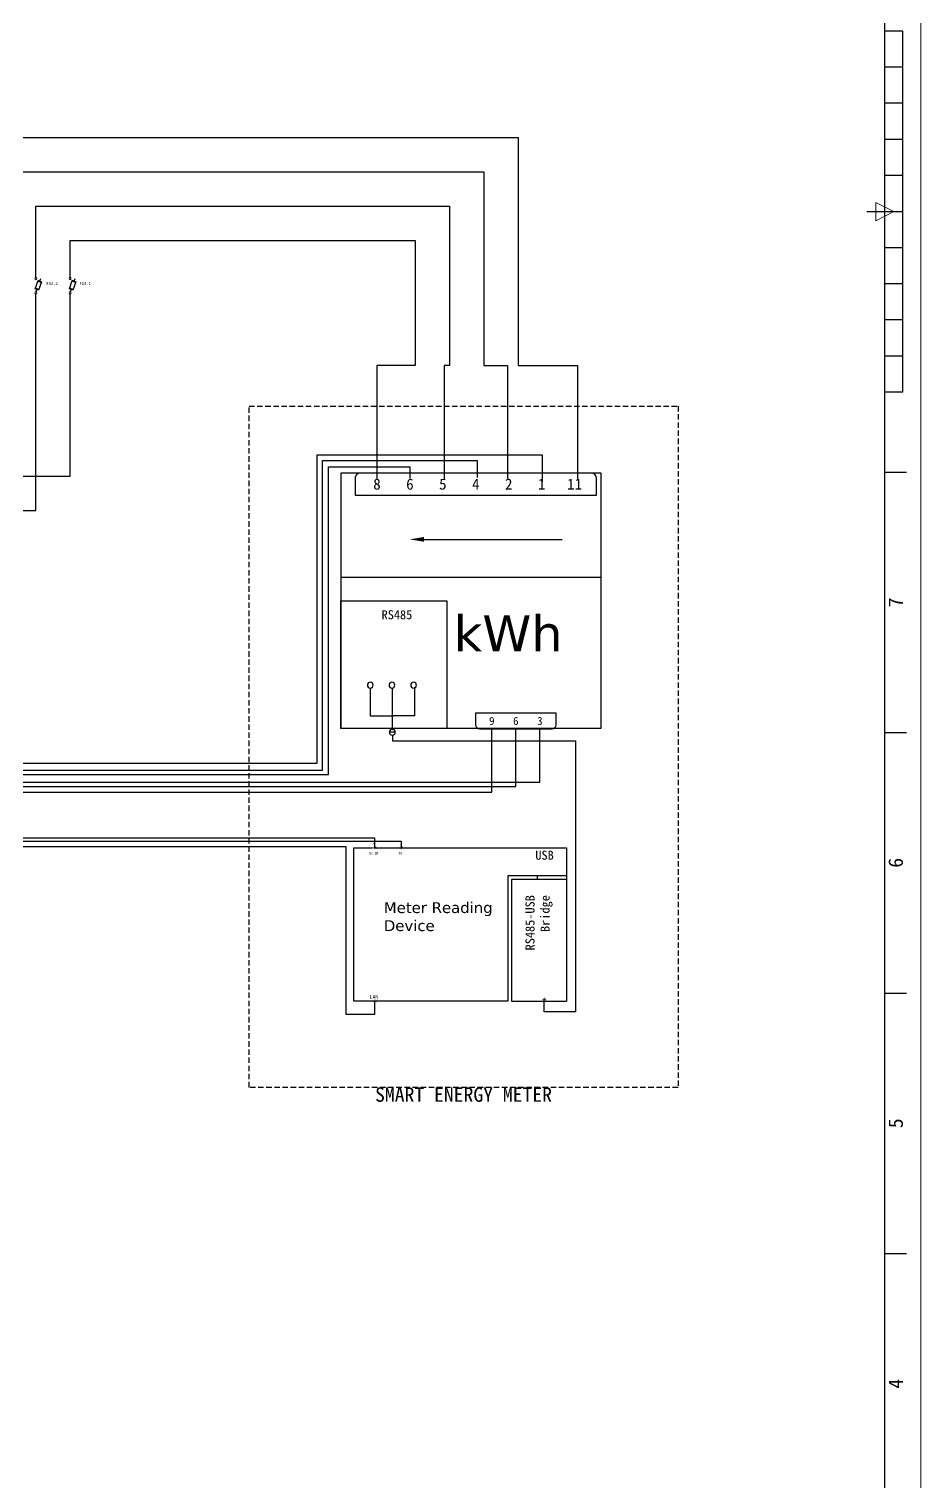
# Model space of a CAD drawing. Header units: millimetres. Extents: x 139 to 980, y -140 to 1049.
# Drawn here: x 733.1 to 980, y 110.2 to 512.6 of the extents above; entities that cross this region are included whole.
import ezdxf
from ezdxf import colors
from ezdxf.entities.mleader import LeaderData, LeaderLine
from ezdxf.enums import TextEntityAlignment as Align
from ezdxf.math import Vec2, Vec3

# ---------------------------------------------------------------- set-up
doc = ezdxf.new("R2010")
doc.units = ezdxf.units.MM
doc.header["$LTSCALE"] = 12
doc.linetypes.add('HIDDEN2', pattern=[0.1875, 0.125, -0.0625])
for name, color, linetype in [('AE_BOR', 1, 'Continuous'), ('DESC', 1, 'Continuous'), ('LOCBOX', 92, 'HIDDEN2'), ('MISC', 2, 'Continuous'), ('RED_2.5mm^2', 1, 'Continuous'), ('RED_4AWG', 1, 'Continuous'), ('SYMS', 7, 'Continuous'), ('TAGS', 51, 'Continuous'), ('TERMS', 4, 'Continuous'), ('VIO_1.5mm^2', 190, 'Continuous'), ('WHT_0.5mm^2', 7, 'Continuous')]:
    doc.layers.add(name, color=color, linetype=linetype)
doc.styles.get("Standard").update_dxf_attribs({"font": ''})
doc.styles.add('WD', font='')
doc.styles.add('WD_IEC', font='')
doc.styles.get('Standard').set_extended_font_data('SimHei')
doc.styles.get('WD').set_extended_font_data('SimHei')
doc.styles.get('WD_IEC').set_extended_font_data('SimHei')

# ---------------------------------------------------------------- blocks, each defined once
blk = doc.blocks.new('gb_a0_a')
blk.add_line((970, -115), (970, 1039))
at = {"layer": 'AE_BOR', "color": 1, "lineweight": 15}
for p, q in [((980, 1049), (980, -140)), ((967.5, 459.5), (967.5, 464.5)), ((967.5, 464.5), (972.5, 462)), ((972.5, 462), (967.5, 459.5))]:
    blk.add_line(p, q, dxfattribs=at)
at = {"layer": 'AE_BOR', "color": 2, "lineweight": 30}
for p, q in [((975, 512), (970, 512)), ((975, 412), (975, 512)), ((975, 502), (970, 502)), ((975, 492), (970, 492)), ((975, 482), (970, 482)), ((975, 472), (970, 472)), ((965, 462), (975, 462)), ((975, 452), (970, 452)), ((975, 442), (970, 442)), ((975, 432), (970, 432)), ((975, 422), (970, 422)), ((975, 412), (970, 412))]:
    blk.add_line(p, q, dxfattribs=at)
at = {"layer": 'AE_BOR'}
for p, q in [((970, 389.88), (976, 389.88)), ((970, 317.75), (976, 317.75)), ((970, 245.63), (976, 245.63)), ((970, 173.5), (976, 173.5))]:
    blk.add_line(p, q, dxfattribs=at)
at = {"layer": 'AE_BOR', "style": 'WD'}
for s, p in [('7', (975, 353.81)), ('6', (975, 281.69)), ('5', (975, 209.56)), ('4', (975, 137.44))]:
    blk.add_text(s, height=4, rotation=90, dxfattribs=at).set_placement(p, align=Align.CENTER)
blk = doc.blocks.new('VCN1_18P_57F6')
at = {"layer": 'SYMS'}
for p, q in [((-0.5, 0), (-0.5, -0.375)), ((5, 0), (-0.5, 0)), ((5, -0.375), (5, 0)), ((-0.375, -0.5), (4.875, -0.5))]:
    blk.add_line(p, q, dxfattribs=at)
for centre, start, end in [((-0.375, -0.375), 180, 270), ((4.875, -0.375), 270, 0)]:
    blk.add_arc(centre, 0.125, start, end, dxfattribs=at)
at = {"layer": 'SYMS', "style": 'WD', "width": 0.7}
for tag, p in [('INST', (-0.75, 0.188)), ('LOC', (-0.75, -0.125)), ('XREF', (-0.75, -0.781)), ('DESC1', (-0.75, -1.125)), ('DESC2', (-0.75, -1.438))]:
    blk.add_attdef(tag, text='', height=0.25, dxfattribs=at).set_placement(p, align=Align.RIGHT)
at = {"layer": 'SYMS', "style": 'WD'}
blk.add_attdef('TAG1', text='', height=0.25, dxfattribs=at).set_placement((-0.75, -0.45), align=Align.RIGHT)
at = {"layer": 'SYMS', "linetype": 'Continuous', "style": 'WD', "flags": 8}
for tag, p in [('TERM01P', (0, -0.25)), ('TERM02P', (0.75, -0.25)), ('TERM03P', (1.5, -0.25)), ('TERM04P', (2.25, -0.25)), ('TERM05P', (3, -0.25)), ('TERM06P', (3.75, -0.25)), ('TERM07P', (4.5, -0.25))]:
    blk.add_attdef(tag, text='', height=0.25, dxfattribs=at).set_placement(p, align=Align.MIDDLE_CENTER)
at = {"layer": 'SYMS', "linetype": 'Continuous', "style": 'WD', "flags": 9}
for tag, p in [('ASSYCODE', (-0.137, -0.297)), ('MFG', (-0.104, -0.234)), ('CAT', (-0.1, -0.195))]:
    blk.add_attdef(tag, text='', height=0.02, dxfattribs=at).set_placement(p, align=Align.CENTER)
at = {"layer": 'SYMS', "style": 'WD'}
for tag, p, flags in [('ACE_FLAG', (-0.176, -0.054), 9), ('FAMILY', (-0.15, -0.107), 9), ('WDBLKNAM', (0.35, -0.204), 9), ('X1LINK', (5.25, -0.25), 1), ('X8TERM01P', (0, -0.5), 1), ('X8TERM02P', (0.75, -0.5), 1), ('X8TERM03P', (1.5, -0.5), 1), ('X8TERM04P', (2.25, -0.5), 1), ('X8TERM05P', (3, -0.5), 1), ('X8TERM06P', (3.75, -0.5), 1), ('X8TERM07P', (4.5, -0.5), 1)]:
    blk.add_attdef(tag, p, '', height=0.02, dxfattribs=dict(at, flags=flags))
at = {"layer": 'SYMS', "color": 7, "style": 'WD'}
for tag, p in [('X8_TINY_DOT_DONT_REMOVE_01P', (0, -0.5)), ('X8_TINY_DOT_DONT_REMOVE_02P', (0.75, -0.5)), ('X8_TINY_DOT_DONT_REMOVE_03P', (1.5, -0.5)), ('X8_TINY_DOT_DONT_REMOVE_04P', (2.25, -0.5)), ('X8_TINY_DOT_DONT_REMOVE_05P', (3, -0.5)), ('X8_TINY_DOT_DONT_REMOVE_06P', (3.75, -0.5)), ('X8_TINY_DOT_DONT_REMOVE_07P', (4.5, -0.5))]:
    blk.add_attdef(tag, p, '', height=0.0002, dxfattribs=at)
at = {"layer": 'SYMS', "linetype": 'Continuous', "style": 'WD', "flags": 8}
for tag, p in [('TERMDESC01P', (-0.1, -0.7)), ('TERMDESC02P', (0.65, -0.7)), ('TERMDESC03P', (1.4, -0.7)), ('TERMDESC04P', (2.15, -0.7)), ('TERMDESC05P', (2.9, -0.7)), ('TERMDESC06P', (3.65, -0.7)), ('TERMDESC07P', (4.4, -0.7))]:
    blk.add_attdef(tag, text='', height=0.2, rotation=90, dxfattribs=at).set_placement(p, align=Align.RIGHT)
for tag, p in [('X8WIRE01P', (0.1, -0.7)), ('X8WIRE02P', (0.85, -0.7)), ('X8WIRE03P', (1.6, -0.7)), ('X8WIRE04P', (2.35, -0.7)), ('X8WIRE05P', (3.1, -0.7)), ('X8WIRE06P', (3.85, -0.7)), ('X8WIRE07P', (4.6, -0.7))]:
    blk.add_attdef(tag, text='', height=0.2, rotation=90, dxfattribs=at).set_placement(p, align=Align.TOP_RIGHT)
blk = doc.blocks.new('VCN1_18P_58CF')
at = {"layer": 'SYMS'}
for p, q in [((-0.5, 0), (-0.5, -0.375)), ((2, 0), (-0.5, 0)), ((2, -0.375), (2, 0)), ((-0.375, -0.5), (1.875, -0.5))]:
    blk.add_line(p, q, dxfattribs=at)
for centre, start, end in [((-0.375, -0.375), 180, 270), ((1.875, -0.375), 270, 0)]:
    blk.add_arc(centre, 0.125, start, end, dxfattribs=at)
at = {"layer": 'SYMS', "style": 'WD', "width": 0.7}
for tag, p in [('INST', (-0.75, 0.188)), ('LOC', (-0.75, -0.125)), ('DESC1', (-0.75, -1.125)), ('XREF', (-0.75, -0.781)), ('DESC2', (-0.75, -1.438))]:
    blk.add_attdef(tag, text='', height=0.25, dxfattribs=at).set_placement(p, align=Align.RIGHT)
at = {"layer": 'SYMS', "style": 'WD'}
blk.add_attdef('TAG1', text='', height=0.25, dxfattribs=at).set_placement((-0.75, -0.45), align=Align.RIGHT)
at = {"layer": 'SYMS', "linetype": 'Continuous', "style": 'WD', "flags": 8}
for tag, p in [('TERM01P', (0, -0.25)), ('TERM02P', (0.75, -0.25)), ('TERM03P', (1.5, -0.25))]:
    blk.add_attdef(tag, text='', height=0.25, dxfattribs=at).set_placement(p, align=Align.MIDDLE_CENTER)
at = {"layer": 'SYMS', "linetype": 'Continuous', "style": 'WD', "flags": 9}
for tag, p in [('ASSYCODE', (-0.137, -0.297)), ('MFG', (-0.104, -0.234)), ('CAT', (-0.1, -0.195))]:
    blk.add_attdef(tag, text='', height=0.02, dxfattribs=at).set_placement(p, align=Align.CENTER)
at = {"layer": 'SYMS', "style": 'WD'}
for tag, p, flags in [('ACE_FLAG', (-0.176, -0.054), 9), ('FAMILY', (-0.15, -0.107), 9), ('WDBLKNAM', (0.35, -0.204), 9), ('X1LINK', (2.25, -0.25), 1), ('X8TERM01P', (0, -0.5), 1), ('X8TERM02P', (0.75, -0.5), 1), ('X8TERM03P', (1.5, -0.5), 1)]:
    blk.add_attdef(tag, p, '', height=0.02, dxfattribs=dict(at, flags=flags))
at = {"layer": 'SYMS', "linetype": 'Continuous', "style": 'WD', "flags": 8}
for tag, p in [('TERMDESC01P', (-0.1, -0.7)), ('TERMDESC02P', (0.65, -0.7)), ('TERMDESC03P', (1.4, -0.7))]:
    blk.add_attdef(tag, text='', height=0.2, rotation=90, dxfattribs=at).set_placement(p, align=Align.RIGHT)
at = {"layer": 'SYMS', "color": 7, "style": 'WD'}
for tag, p in [('X8_TINY_DOT_DONT_REMOVE_01P', (0, -0.5)), ('X8_TINY_DOT_DONT_REMOVE_02P', (0.75, -0.5)), ('X8_TINY_DOT_DONT_REMOVE_03P', (1.5, -0.5))]:
    blk.add_attdef(tag, p, '', height=0.0002, dxfattribs=at)
at = {"layer": 'SYMS', "linetype": 'Continuous', "style": 'WD', "flags": 8}
for tag, p in [('X8WIRE01P', (0.1, -0.7)), ('X8WIRE02P', (0.85, -0.7)), ('X8WIRE03P', (1.6, -0.7))]:
    blk.add_attdef(tag, text='', height=0.2, rotation=90, dxfattribs=at).set_placement(p, align=Align.TOP_RIGHT)
blk = doc.blocks.new('HT0_02')
blk.add_circle((0, 0), 0.0699)
at = {"style": 'WD', "flags": 1}
for tag, p in [('X4TERM01', (-0.07, 0)), ('X2TERM01', (0, 0.07)), ('X1TERM01', (0.07, 0)), ('X8TERM01', (0, -0.07))]:
    blk.add_attdef(tag, p, '', height=0.01, dxfattribs=at)
blk = doc.blocks.new('WDDOT')
for radius in [0.03, 0.0187, 0.00929]:
    blk.add_circle((0, 0), radius)
blk = doc.blocks.new('VDS11FR')
for p, q in [((-0.241, 0.163), (-0.094, 0.216)), ((-0.241, 0.163), (-0.116, -0.19)), ((-0.231, 0.134), (-0.084, 0.187)), ((-0.168, 0.19), (-0.21, 0.307)), ((0.032, -0.137), (-0.094, 0.216)), ((-0.126, -0.16), (0.021, -0.108)), ((-0.116, -0.19), (0.032, -0.137)), ((-0.042, -0.164), (-0.006, -0.264))]:
    blk.add_line(p, q)
for centre in [(0, 0.304), (0, -0.304)]:
    blk.add_circle(centre, 0.04)
at = {"style": 'WD'}
blk.add_attdef('TAG1', text='', height=0.125, dxfattribs=at).set_placement((-0.437, 0.031), align=Align.RIGHT)
at = {"style": 'WD', "width": 0.7}
for tag, p in [('INST', (-0.437, 0.422)), ('LOC', (-0.437, 0.226))]:
    blk.add_attdef(tag, text='', height=0.125, dxfattribs=at).set_placement(p, align=Align.RIGHT)
at = {"style": 'WD'}
for tag, p, height, flags in [('X4LINK', (-0.348, 0), 0.01, 1), ('FAMILY', (-0.312, 0.034), 0.01, 9), ('X2TERM02', (0, 0.344), 0.0125, 1), ('X1LINK', (0.125, 0), 0.01, 1), ('CONTACT', (-0.312, -0.046), 0.01, 9), ('X8TERM01', (0, -0.344), 0.0125, 1)]:
    blk.add_attdef(tag, p, '', height=height, dxfattribs=dict(at, flags=flags))
at = {"style": 'WD', "flags": 9}
for tag, p in [('CAT', (-0.284, 0.017)), ('MFG', (-0.284, -0.003)), ('ASSYCODE', (-0.287, -0.024))]:
    blk.add_attdef(tag, text='', height=0.01, dxfattribs=at).set_placement(p, align=Align.CENTER)
at = {"style": 'WD', "width": 0.7}
blk.add_attdef('RATING1', text='', height=0.125, rotation=289.62024, dxfattribs=at).set_placement((-0.097, 0.019), align=Align.MIDDLE_CENTER)
at = {"style": 'WD', "flags": 8}
for tag, p in [('TERM02', (0.089, 0.432)), ('TERM01', (0.089, -0.303))]:
    blk.add_attdef(tag, text='', height=0.125, dxfattribs=at).set_placement(p, align=Align.TOP_LEFT)
at = {"style": 'WD'}
blk.add_attdef('XREF', (0.125, -0.062), '', height=0.125, dxfattribs=at)
blk = doc.blocks.new('HC01PJ_1-')
blk.add_line((0.031, 0), (0.094, 0))
for points in [[(0.062, -0.094, 0.0125, 0.0125, 0), (-0.063, 0, 0.0125, 0.0125, 0), (0.062, 0.094, 0, 0, 0)], [(0.125, 0.062, 0.0125, 0.0125, 0), (0.031, 0, 0.0125, 0.0125, 0), (0.125, -0.063, 0, 0, 0)]]:
    blk.add_lwpolyline(points, format="xyseb")
at = {"style": 'WD', "flags": 9}
blk.add_attdef('WDTYPE', text='', height=0.01, dxfattribs=at).set_placement((-0.221, 0.075), align=Align.RIGHT)
at = {"style": 'WD', "width": 0.85}
for tag, p in [('TAG1', (-0.01, 0.125)), ('INST', (-0.012, 0.467)), ('LOC', (-0.012, 0.295)), ('DESC1', (-0.01, -0.344)), ('DESC2', (-0.01, -0.516)), ('DESC3', (-0.01, -0.687))]:
    blk.add_attdef(tag, text='', height=0.125, dxfattribs=at).set_placement(p, align=Align.CENTER)
at = {"style": 'WD'}
for tag, p, flags in [('X4TERMDESC01', (-0.094, 0.031), 1), ('X1TERMDESC02', (0.125, 0.031), 1), ('FAMILY', (0.206, 0.131), 9)]:
    blk.add_attdef(tag, p, '', height=0.01, dxfattribs=dict(at, flags=flags))
at = {"color": 7, "style": 'WD', "flags": 1}
for tag, p in [('X4TERM01', (-0.063, 0)), ('X1TERM02', (0.094, 0))]:
    blk.add_attdef(tag, p, '', height=0.0125, dxfattribs=at)
at = {"style": 'WD'}
for tag, p in [('X2LINK', (0, 0.094)), ('X8LINK', (0, -0.094))]:
    blk.add_attdef(tag, p, '', height=0.01, dxfattribs=at)
at = {"linetype": 'Continuous', "style": 'WD', "flags": 9}
for tag, p in [('ASSYCODE', (0.219, 0.062)), ('MFG', (0.228, 0.089)), ('CAT', (0.23, 0.108))]:
    blk.add_attdef(tag, text='', height=0.01, dxfattribs=at).set_placement(p, align=Align.CENTER)
at = {"linetype": 'Continuous', "style": 'WD', "flags": 8}
blk.add_attdef('TERM01', text='', height=0.125, dxfattribs=at).set_placement((-0.104, -0.031), align=Align.TOP_RIGHT)
blk.add_attdef('TERM02', text='', height=0.125, dxfattribs=at).set_placement((0.146, -0.031), align=Align.TOP_LEFT)
blk = doc.blocks.new('METER READING DEVICE')
for p, q in [((866.84, 175.63), (866.84, 218.15)), ((866.84, 218.15), (872.08, 218.15)), ((872.39, 218.15), (925.74, 218.15)), ((925.74, 218.15), (925.74, 175.63)), ((925.71, 210.34), (909.48, 210.34)), ((909.48, 210.34), (909.48, 175.63)), ((925.71, 209.34), (910.48, 209.34)), ((910.48, 209.34), (910.48, 175.63)), ((917.59, 210.34), (917.59, 209.34)), ((909.48, 175.63), (866.84, 175.63)), ((910.48, 175.63), (925.74, 175.63))]:
    blk.add_line(p, q)
at = {"layer": 'SYMS'}
ref = blk.add_blockref('HC01PJ_1-', (872.47, 218.19), dxfattribs=dict(at, xscale=5.609300331090708, yscale=5.609300331090708, zscale=5.609300331090708))
ref.add_attrib('TAG1', '+', dxfattribs={"layer": 'TAGS', "height": 0.701, "style": 'WD', "width": 0.85}).set_placement((872.41, 218.89), align=Align.CENTER)
ref.add_attrib('DESC1', 'DC IN', dxfattribs={"layer": 'DESC', "height": 0.701, "style": 'WD', "width": 0.85}).set_placement((872.41, 216.26), align=Align.CENTER)
ref = blk.add_blockref('HC01PJ_1-', (879.82, 218.19), dxfattribs=dict(at, xscale=5.609300331090708, yscale=5.609300331090708, zscale=5.609300331090708))
ref.add_attrib('TAG1', '-', dxfattribs={"layer": 'TAGS', "height": 0.701, "style": 'WD', "width": 0.85}).set_placement((879.76, 218.89), align=Align.CENTER)
ref.add_attrib('DESC1', '5V', dxfattribs={"layer": 'DESC', "height": 0.701, "style": 'WD', "width": 0.85}).set_placement((879.76, 216.26), align=Align.CENTER)
ref = blk.add_blockref('HC01PJ_1-', (872.47, 175.67), dxfattribs=dict(at, xscale=5.609300331090708, yscale=5.609300331090708, zscale=5.609300331090708))
ref.add_attrib('TAG1', 'LAN', dxfattribs={"layer": 'TAGS', "color": 1, "height": 1, "style": 'WD_IEC'}).set_placement((872.41, 176.37), align=Align.CENTER)
at = {"layer": 'SYMS', "xscale": 5.609300331090708, "yscale": 5.609300331090708, "zscale": 5.609300331090708}
blk.add_blockref('HC01PJ_1-', (919.43, 176.18), dxfattribs=at)
for s, width, insert, char_height, attachment_point in [('USB', 16.5216, (922.22, 217.33), 2.5, 3), ('{\\fVerdana|b0|i0|c0|p34;Meter Reading \\PDevice}', 45.5412, (875.18, 203.07), 3, 1)]:
    blk.add_mtext_dynamic_manual_height_columns(s, width=width, gutter_width=12.5, heights=[0], dxfattribs=dict(insert=insert, char_height=char_height, attachment_point=attachment_point))
at = {"insert": (914.39, 205.02), "char_height": 2.5, "attachment_point": 3, "rotation": 90}
blk.add_mtext_dynamic_manual_height_columns('{\\fSimHei|b0|i0|c134|p49;RS485}-USB\\PBridge', width=16.5216, gutter_width=12.5, heights=[0], dxfattribs=at)

msp = doc.modelspace()

# ---------------------------------------------------------------- linework, layer by layer
msp.add_line((891.47, 360.69), (819.42, 360.69))
for points in [[(891.47, 389.59), (819.42, 389.59), (819.42, 318.93), (891.47, 318.93)], [(819.42, 354.26), (848.77, 354.26), (848.77, 318.92), (819.42, 318.92)]]:
    msp.add_lwpolyline(points, close=True)
at = {"layer": 'LOCBOX', "color": 5}
msp.add_lwpolyline([(793.99, 408.15), (912.77, 408.15), (912.77, 219.51), (793.99, 219.51)], close=True, dxfattribs=at)
at = {"layer": 'RED_2.5mm^2'}
for p, q in [((715.98, 482.52), (830.4, 482.52)), ((830.4, 482.52), (868.53, 482.52)), ((868.53, 482.52), (868.53, 419.36)), ((725.48, 473.02), (830.4, 473.02)), ((830.4, 473.02), (859.03, 473.02)), ((859.03, 473.02), (859.03, 419.36)), ((734.98, 443.75), (734.98, 463.52)), ((734.98, 463.52), (830.4, 463.52)), ((830.4, 463.52), (849.53, 463.52)), ((849.53, 463.52), (849.53, 419.36)), ((744.48, 443.75), (744.48, 454.02)), ((744.48, 454.02), (830.4, 454.02)), ((830.4, 454.02), (840.03, 454.02)), ((840.03, 454.02), (840.03, 419.36)), ((734.97, 388.85), (734.97, 439.27)), ((744.47, 388.75), (744.47, 439.27)), ((829.38, 419.36), (829.38, 388.03)), ((840.03, 419.36), (829.41, 419.36)), ((849.53, 419.36), (848.03, 419.36)), ((848.03, 419.36), (848.03, 387.97)), ((859.03, 419.36), (865.57, 419.36)), ((865.57, 419.36), (865.57, 388.11)), ((868.53, 419.36), (884.9, 419.36)), ((884.9, 419.36), (884.9, 387.93)), ((626.34, 388.75), (744.47, 388.75)), ((734.97, 379.25), (734.97, 388.65)), ((829.41, 383.51), (829.41, 383.51)), ((829.41, 383.51), (829.41, 383.51)), ((626.34, 379.25), (734.97, 379.25)), ((827.51, 330.08), (827.51, 322.4)), ((833.6, 330.08), (833.6, 322.4)), ((839.84, 330.29), (839.84, 322.4)), ((827.51, 322.4), (833.86, 322.4)), ((833.6, 322.4), (833.61, 318.63)), ((839.84, 322.4), (833.86, 322.4))]:
    msp.add_line(p, q, dxfattribs=at)
msp.add_arc((734.97, 388.75), 0.1, 270, 90, dxfattribs=at)
at = {"layer": 'RED_4AWG'}
for p, q in [((706.14, 288.63), (828.74, 288.63)), ((708.31, 287.66), (836, 287.66)), ((710.35, 286.19), (820.81, 286.19)), ((820.81, 286.19), (820.81, 239.81)), ((828.74, 288.63), (828.74, 287.76)), ((828.74, 287.56), (828.74, 285.88)), ((836, 287.66), (836.12, 287.66)), ((836.12, 287.66), (836.12, 285.89)), ((828.84, 239.81), (828.84, 243.4)), ((820.81, 239.81), (828.84, 239.81))]:
    msp.add_line(p, q, dxfattribs=at)
msp.add_arc((828.74, 287.66), 0.1, 90, 270, dxfattribs=at)
at = {"layer": 'VIO_1.5mm^2'}
for p, q in [((812.83, 309.28), (812.83, 394.7)), ((812.83, 394.7), (829.28, 394.7)), ((829.48, 394.7), (847.93, 394.7)), ((848.13, 394.7), (865.47, 394.7)), ((865.67, 394.7), (875.19, 394.7)), ((875.19, 394.7), (875.19, 387.22)), ((814.36, 307.37), (814.36, 393.11)), ((814.36, 393.11), (829.28, 393.11)), ((816.03, 306.12), (816.03, 391.36)), ((816.03, 391.36), (829.28, 391.36)), ((829.48, 393.11), (847.93, 393.11)), ((829.48, 391.36), (838.53, 391.36)), ((838.49, 391.36), (838.49, 388.12)), ((848.13, 393.11), (857.16, 393.11)), ((857.16, 393.11), (857.16, 388.41)), ((838.53, 383.51), (838.53, 383.51)), ((838.53, 383.51), (838.53, 383.51)), ((838.53, 383.51), (838.53, 383.51)), ((838.53, 383.51), (838.53, 383.51)), ((861.21, 301.27), (861.21, 318.74)), ((867.86, 302.82), (867.86, 318.74)), ((874.51, 304.02), (874.51, 318.74)), ((686.43, 309.28), (812.83, 309.28)), ((686.43, 307.37), (814.36, 307.37)), ((686.43, 306.12), (816.03, 306.12)), ((569.42, 304.02), (874.51, 304.02)), ((686.43, 302.82), (861.11, 302.82)), ((861.31, 302.82), (867.86, 302.82)), ((686.43, 301.27), (861.21, 301.27))]:
    msp.add_line(p, q, dxfattribs=at)
for centre in [(829.38, 394.7), (848.03, 394.7), (865.57, 394.7), (829.38, 393.11), (829.38, 391.36), (848.03, 393.11), (861.21, 302.82)]:
    msp.add_arc(centre, 0.1, 0, 180, dxfattribs=at)
at = {"layer": 'WHT_0.5mm^2'}
for p, q in [((834.47, 317.83), (832.86, 317.83)), ((833.67, 317.02), (833.67, 315.42)), ((833.67, 315.42), (861.11, 315.42)), ((861.31, 315.42), (867.76, 315.42)), ((867.96, 315.42), (874.41, 315.42)), ((874.61, 315.42), (884.34, 315.42)), ((884.34, 315.42), (884.34, 240.41)), ((875.72, 240.41), (875.72, 243.9)), ((884.34, 240.41), (875.72, 240.41))]:
    msp.add_line(p, q, dxfattribs=at)
for centre in [(861.21, 315.42), (867.86, 315.42), (874.51, 315.42)]:
    msp.add_arc(centre, 0.1, 0, 180, dxfattribs=at)

# ---------------------------------------------------------------- block references
for name, p in [('gb_a0_a', (0, 0)), ('METER READING DEVICE', (-43.86, 67.71))]:
    msp.add_blockref(name, p)
at = {"layer": 'SYMS'}
ref = msp.add_blockref('VDS11FR', (734.97, 441.51), dxfattribs=dict(at, xscale=-6.503093813421009, yscale=6.503093813421009, zscale=6.503093813421009))
ref.add_attrib('TAG1', 'FU3.2', dxfattribs={"layer": 'TAGS', "color": 1, "height": 0.813, "style": 'WD'}).set_placement((741.07, 441.71), align=Align.RIGHT)
ref = msp.add_blockref('VDS11FR', (744.47, 441.51), dxfattribs=dict(at, xscale=-6.503093813421009, yscale=6.503093813421009, zscale=6.503093813421009))
ref.add_attrib('TAG1', 'FU3.1', dxfattribs={"layer": 'TAGS', "color": 1, "height": 0.813, "style": 'WD'}).set_placement((750.22, 441.71), align=Align.RIGHT)
ref = msp.add_blockref('VCN1_18P_57F6', (884.14, 383.51), dxfattribs=dict(at, xscale=12.16105435485315, yscale=12.16105435485315, zscale=12.16105435485315, rotation=180))
ref.add_attrib('X8_TINY_DOT_DONT_REMOVE_01P', '.', (884.14, 383.51), dxfattribs={"layer": 'MISC', "color": 7, "height": 0.00243, "style": 'WD'})
ref.add_attrib('TERM01P', '11', dxfattribs={"layer": 'TERMS', "linetype": 'Continuous', "height": 3.04, "style": 'WD', "flags": 8}).set_placement((884.14, 386.55), align=Align.MIDDLE_CENTER)
ref.add_attrib('X8_TINY_DOT_DONT_REMOVE_02P', '.', (875.02, 383.51), dxfattribs={"layer": 'MISC', "color": 7, "height": 0.00243, "style": 'WD'})
ref.add_attrib('TERM02P', '1', dxfattribs={"layer": 'TERMS', "linetype": 'Continuous', "height": 3.04, "style": 'WD', "flags": 8}).set_placement((875.02, 386.55), align=Align.MIDDLE_CENTER)
ref.add_attrib('X8_TINY_DOT_DONT_REMOVE_03P', '.', (865.9, 383.51), dxfattribs={"layer": 'MISC', "color": 7, "height": 0.00243, "style": 'WD'})
ref.add_attrib('TERM03P', '2', dxfattribs={"layer": 'TERMS', "linetype": 'Continuous', "height": 3.04, "style": 'WD', "flags": 8}).set_placement((865.9, 386.55), align=Align.MIDDLE_CENTER)
ref.add_attrib('X8_TINY_DOT_DONT_REMOVE_04P', '.', (856.78, 383.51), dxfattribs={"layer": 'MISC', "color": 7, "height": 0.00243, "style": 'WD'})
ref.add_attrib('TERM04P', '4', dxfattribs={"layer": 'TERMS', "linetype": 'Continuous', "height": 3.04, "style": 'WD', "flags": 8}).set_placement((856.78, 386.55), align=Align.MIDDLE_CENTER)
ref.add_attrib('X8_TINY_DOT_DONT_REMOVE_05P', '.', (847.65, 383.51), dxfattribs={"layer": 'MISC', "color": 7, "height": 0.00243, "style": 'WD'})
ref.add_attrib('TERM05P', '5', dxfattribs={"layer": 'TERMS', "linetype": 'Continuous', "height": 3.04, "style": 'WD', "flags": 8}).set_placement((847.65, 386.55), align=Align.MIDDLE_CENTER)
ref.add_attrib('X8_TINY_DOT_DONT_REMOVE_06P', '.', (838.53, 383.51), dxfattribs={"layer": 'MISC', "color": 7, "height": 0.00243, "style": 'WD'})
ref.add_attrib('TERM06P', '6', dxfattribs={"layer": 'TERMS', "linetype": 'Continuous', "height": 3.04, "style": 'WD', "flags": 8}).set_placement((838.53, 386.55), align=Align.MIDDLE_CENTER)
ref.add_attrib('X8_TINY_DOT_DONT_REMOVE_07P', '.', (829.41, 383.51), dxfattribs={"layer": 'MISC', "color": 7, "height": 0.00243, "style": 'WD'})
ref.add_attrib('TERM07P', '8', dxfattribs={"layer": 'TERMS', "linetype": 'Continuous', "height": 3.04, "style": 'WD', "flags": 8}).set_placement((829.41, 386.55), align=Align.MIDDLE_CENTER)
for name, p, xscale, yscale, zscale in [('HT0_02', (827.57, 330.88), -11.48896144924402, 11.48896144924402, 11.48896144924402), ('HT0_02', (833.57, 330.88), -11.48896144924402, 11.48896144924402, 11.48896144924402), ('HT0_02', (839.57, 330.88), -11.48896144924402, 11.48896144924402, 11.48896144924402), ('WDDOT', (833.6, 322.4), -2, 2, 2), ('HT0_02', (833.67, 317.83), -11.48896144924402, 11.48896144924402, 11.48896144924402)]:
    msp.add_blockref(name, p, dxfattribs=dict(at, xscale=xscale, yscale=yscale, zscale=zscale))
ref = msp.add_blockref('VCN1_18P_58CF', (874.51, 323.17), dxfattribs=dict(at, xscale=-8.866576135561445, yscale=8.866576135561445, zscale=8.866576135561445))
ref.add_attrib('X8_TINY_DOT_DONT_REMOVE_01P', '.', (874.51, 318.74), dxfattribs={"layer": 'MISC', "color": 7, "height": 0.00177, "style": 'WD'})
ref.add_attrib('TERM01P', '3', dxfattribs={"layer": 'TERMS', "linetype": 'Continuous', "height": 2.22, "style": 'WD', "flags": 8}).set_placement((874.51, 320.96), align=Align.MIDDLE_CENTER)
ref.add_attrib('X8_TINY_DOT_DONT_REMOVE_02P', '.', (867.86, 318.74), dxfattribs={"layer": 'MISC', "color": 7, "height": 0.00177, "style": 'WD'})
ref.add_attrib('TERM02P', '6', dxfattribs={"layer": 'TERMS', "linetype": 'Continuous', "height": 2.22, "style": 'WD', "flags": 8}).set_placement((867.86, 320.96), align=Align.MIDDLE_CENTER)
ref.add_attrib('X8_TINY_DOT_DONT_REMOVE_03P', '.', (861.21, 318.74), dxfattribs={"layer": 'MISC', "color": 7, "height": 0.00177, "style": 'WD'})
ref.add_attrib('TERM03P', '9', dxfattribs={"layer": 'TERMS', "linetype": 'Continuous', "height": 2.22, "style": 'WD', "flags": 8}).set_placement((861.21, 320.96), align=Align.MIDDLE_CENTER)

# ---------------------------------------------------------------- texts
at = {"attachment_point": 3}
for s, insert, char_height in [('RS485', (839.19, 351.63), 2.5), ('{\\fVerdana|b0|i0|c0|p34;kWh}', (880.83, 350.21), 10)]:
    msp.add_mtext_dynamic_manual_height_columns(s, width=16.5216, gutter_width=12.5, heights=[0], dxfattribs=dict(at, insert=insert, char_height=char_height))
at = {"layer": 'LOCBOX', "color": 5}
msp.add_text('SMART ENERGY METER', height=4, dxfattribs=at).set_placement((853.38, 219.51), align=Align.TOP_CENTER)

# ---------------------------------------------------------------- leaders
ml = msp.add_multileader_mtext('Standard')
ml.set_content('', color=256)
ml.set_leader_properties()
ml.build(insert=Vec2(0, 0))
ml.multileader.update_dxf_attribs({"text_right_attachment_type": 6, "dogleg_length": 0.36})
ctx = ml.context
ctx.base_point, ctx.plane_origin = Vec3(880.68, 371.25), Vec3(838.46, 371.25)
ctx.right_attachment = 6
notes = []
notes.append((ctx, [(0, (1, 1, 0), (880.32, 371.25), (1, 0), 0.36, [(0, [(838.46, 371.25)], 0, [])])]))
ctx.mtext.insert, ctx.mtext.flow_direction = Vec3(882.68, 373.25), 5
for ctx, leaders in notes:
    for number, flags, end, landing, length, lines in leaders:
        leader = LeaderData()
        leader.index, (leader.has_last_leader_line, leader.has_dogleg_vector, leader.attachment_direction) = number, flags
        leader.last_leader_point, leader.dogleg_vector, leader.dogleg_length = Vec3(end), Vec3(landing), length
        for number, points, colour, breaks in lines:
            line = LeaderLine()
            line.index, line.vertices, line.color, line.breaks = number, Vec3.list(points), colors.encode_raw_color(colour), breaks
            leader.lines.append(line)
        ctx.leaders.append(leader)

doc.saveas('drawing.dxf')
